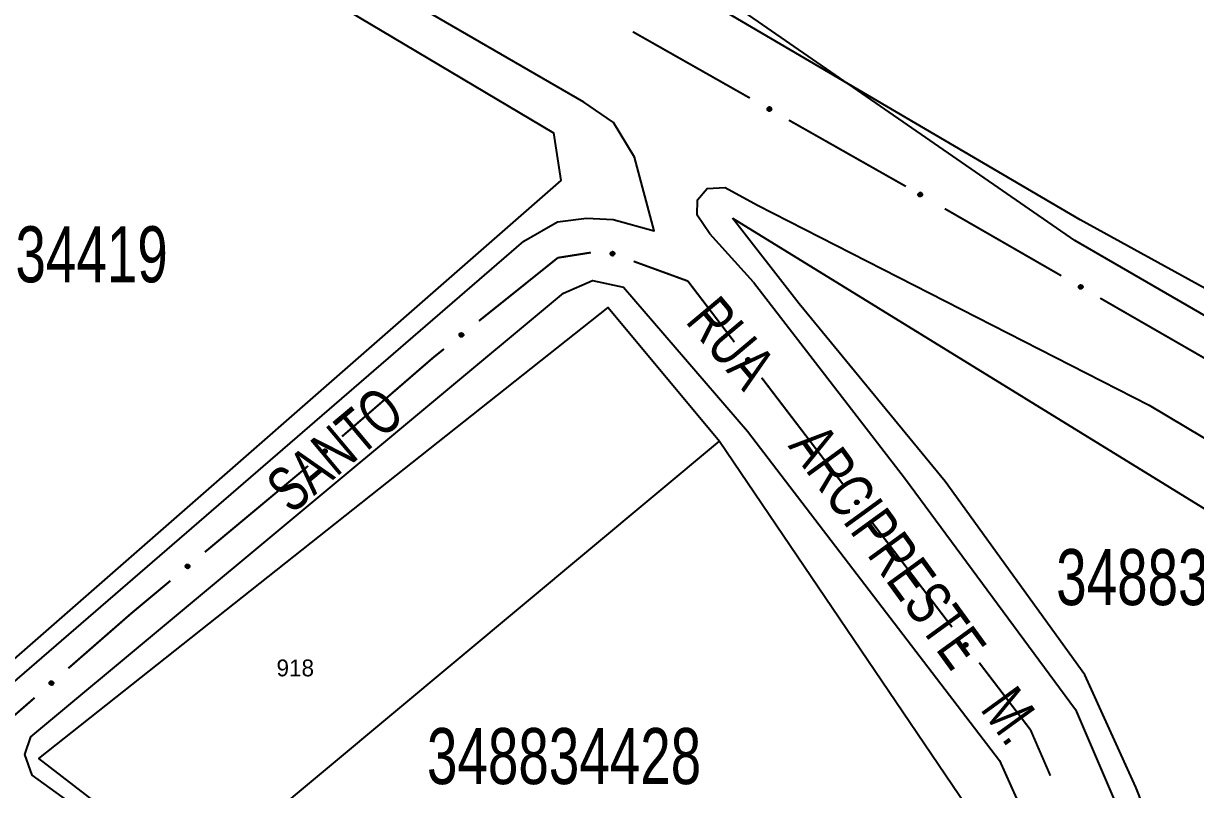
# Model space of a CAD drawing. Extents: x 199577 to 200882, y 4838726 to 4840156.
# Drawn here: x 200678.8 to 200783.3, y 4839248.8 to 4839317.1 of the extents above; entities that cross this region are included whole.
import ezdxf
from ezdxf.enums import TextEntityAlignment as Align

# ---------------------------------------------------------------- set-up
doc = ezdxf.new("R2010")
doc.units = 0
doc.header["$LTSCALE"] = 1.5
doc.header["$MEASUREMENT"] = 0
for name, color, linetype in [('CD_MALHA_LOTES', 7, 'CONTINUOUS'), ('CD_TXT_QUADRA', 2, 'CONTINUOUS'), ('RU-QUADRA', 210, 'CONTINUOUS'), ('SV-EIXO-RUA-PAV', 20, 'CONTINUOUS'), ('SV-RUA-PAVIM', 7, 'CONTINUOUS'), ('SV-TXT-RUA-PAV', 7, 'CONTINUOUS'), ('Th_NmrPorta', 1, 'CONTINUOUS')]:
    doc.layers.add(name, color=color, linetype=linetype)
doc.styles.add('ARIAL', font='ARIAL.SHX')

msp = doc.modelspace()

# ---------------------------------------------------------------- linework, layer by layer
at = {"layer": 'CD_MALHA_LOTES', "linetype": 'Continuous', "flags": 128}
for points in [[(200857.56, 4839290.96), (200857.15, 4839287.86), (200854.99, 4839286.29), (200842.57, 4839282.5), (200829.18, 4839279.03), (200812.94, 4839279.25), (200797.16, 4839283.54), (200772.58, 4839297.75), (200704.76, 4839344.66)], [(200676.1, 4839337.06), (200726.05, 4839307.37), (200726.7, 4839303.12), (200675.96, 4839258.74)], [(200796.95, 4839205.78), (200793.89, 4839212.48), (200781.89, 4839239.21), (200778.01, 4839248.97), (200773.46, 4839259), (200761, 4839276.26), (200747.98, 4839292.12), (200742.04, 4839299.76)], [(200742.04, 4839299.76), (200832.62, 4839243.99)], [(200680.12, 4839251.52), (200730.94, 4839291.77), (200740.86, 4839279.85)], [(200694.03, 4839240.81), (200740.86, 4839279.85)], [(200740.86, 4839279.85), (200762.29, 4839248.23)], [(200694.03, 4839240.81), (200680.12, 4839251.52)]]:
    msp.add_lwpolyline(points, dxfattribs=at)
at = {"layer": 'RU-QUADRA', "linetype": 'Continuous', "flags": 128}
for points in [[(200688.38, 4839353.46), (200688.08, 4839355.58), (200703.29, 4839371.46), (200716.52, 4839386.36), (200740.81, 4839410.75), (200748.2, 4839412.73), (200771.19, 4839435.97), (200772.59, 4839436.47), (200773.87, 4839435.59), (200813.17, 4839365.42), (200857.56, 4839290.96), (200857.15, 4839287.86), (200854.99, 4839286.29), (200842.57, 4839282.5), (200829.18, 4839279.03), (200812.94, 4839279.25), (200797.16, 4839283.54), (200772.58, 4839297.75), (200704.76, 4839344.66)], [(200631.8, 4839293.1), (200667.33, 4839327.56), (200676.1, 4839337.06), (200726.05, 4839307.37), (200726.7, 4839303.12), (200675.96, 4839258.74), (200672.69, 4839258.06), (200668.58, 4839261.37), (200632.11, 4839289.78)], [(200742.04, 4839299.76), (200832.62, 4839243.99), (200796.95, 4839205.78), (200793.89, 4839212.48), (200781.89, 4839239.21), (200778.01, 4839248.97), (200773.46, 4839259), (200761, 4839276.26), (200747.98, 4839292.12)], [(200730.94, 4839291.77), (200740.86, 4839279.85), (200762.29, 4839248.23), (200765.5, 4839243.49), (200774.3, 4839221.16), (200750.76, 4839201.13), (200728.31, 4839214.5), (200724.98, 4839217.03), (200694.03, 4839240.81), (200680.12, 4839251.52)]]:
    msp.add_lwpolyline(points, close=True, dxfattribs=at)
at = {"layer": 'SV-EIXO-RUA-PAV', "const_width": 0.18}
for points in [[(200743.574966, 4839310.473246), (200733.133834, 4839316.387869)], [(200757.496475, 4839302.587083), (200747.055343, 4839308.501705)], [(200771.36846, 4839294.61419), (200760.968244, 4839300.600466)], [(200719.400891, 4839290.582371), (200726.425622, 4839296.208485)], [(200726.425622, 4839296.208485), (200726.44, 4839296.22)], [(200726.44, 4839296.22), (200729.384977, 4839296.685751)], [(200733.199961, 4839295.904126), (200737.897645, 4839294.191886)], [(200737.897645, 4839294.191886), (200738.04, 4839294.14)], [(200738.04, 4839294.14), (200742.196126, 4839288.696807)], [(200785.235415, 4839286.632488), (200774.835199, 4839292.618764)], [(200715.34, 4839287.33), (200716.278788, 4839288.081876)], [(200707.174942, 4839280.265149), (200714.737116, 4839286.808352)], [(200714.737116, 4839286.808352), (200715.34, 4839287.33)], [(200744.623598, 4839285.517596), (200751.906014, 4839275.979965)], [(200703.54, 4839277.12), (200704.150072, 4839277.647867)], [(200694.939238, 4839269.956486), (200703.391502, 4839276.996317)], [(200703.391502, 4839276.996317), (200703.54, 4839277.12)], [(200754.333486, 4839272.800754), (200761.615903, 4839263.263123)], [(200688.4, 4839264.51), (200691.865688, 4839267.396547)], [(200682.757821, 4839259.584469), (200688.031123, 4839264.187976)], [(200688.031123, 4839264.187976), (200688.4, 4839264.51)], [(200764.043375, 4839260.083912), (200768.291451, 4839254.520294)], [(200673.52, 4839251.52), (200679.744505, 4839256.953893)], [(200768.291451, 4839254.520294), (200768.62, 4839254.09)], [(200768.62, 4839254.09), (200770.394389, 4839249.999671)]]:
    msp.add_lwpolyline(points, dxfattribs=at)
at = {"layer": 'SV-EIXO-RUA-PAV'}
for points in [[(200745.385913, 4839309.320877), (200745.338966, 4839309.307165), (200745.295813, 4839309.304981), (200745.259298, 4839309.313518), (200745.228997, 4839309.329476), (200745.199836, 4839309.349293), (200745.174844, 4839309.375759), (200745.153613, 4839309.411278), (200745.139528, 4839309.458276), (200745.140195, 4839309.502628), (200745.14665, 4839309.538876), (200745.16147, 4839309.57143), (200745.181196, 4839309.599435), (200745.209546, 4839309.624486), (200745.245751, 4839309.645651), (200745.293352, 4839309.65867), (200745.335672, 4839309.660522), (200745.370775, 4839309.651337), (200745.403408, 4839309.63623), (200745.432937, 4839309.615641), (200745.457319, 4839309.58952), (200745.478563, 4839309.553029), (200745.490791, 4839309.505877), (200745.493119, 4839309.463689), (200745.48443, 4839309.428466), (200745.468833, 4839309.396673), (200745.449313, 4839309.367184), (200745.423754, 4839309.340954), (200745.385913, 4839309.320877)], [(200758.850759, 4839301.693402), (200758.803812, 4839301.67969), (200758.760659, 4839301.677505), (200758.724143, 4839301.686042), (200758.693842, 4839301.702), (200758.664682, 4839301.721817), (200758.63969, 4839301.748284), (200758.618459, 4839301.783802), (200758.604373, 4839301.8308), (200758.605041, 4839301.875153), (200758.611495, 4839301.9114), (200758.626316, 4839301.943954), (200758.646042, 4839301.97196), (200758.674392, 4839301.997011), (200758.710597, 4839302.018175), (200758.758198, 4839302.031195), (200758.800518, 4839302.033046), (200758.835621, 4839302.023861), (200758.868254, 4839302.008754), (200758.897782, 4839301.988166), (200758.922165, 4839301.962045), (200758.943409, 4839301.925554), (200758.955636, 4839301.878401), (200758.957965, 4839301.836213), (200758.949275, 4839301.80099), (200758.933679, 4839301.769198), (200758.914158, 4839301.739708), (200758.8886, 4839301.713478), (200758.850759, 4839301.693402)], [(200731.223591, 4839296.74165), (200731.26763, 4839296.762926), (200731.309829, 4839296.772205), (200731.347254, 4839296.769815), (200731.379773, 4839296.75908), (200731.411806, 4839296.74435), (200731.440825, 4839296.722373), (200731.46763, 4839296.690848), (200731.489282, 4839296.646821), (200731.495947, 4839296.602967), (200731.495567, 4839296.566151), (200731.486325, 4839296.531597), (200731.471494, 4839296.500719), (200731.44767, 4839296.471331), (200731.415456, 4839296.444478), (200731.370659, 4839296.423777), (200731.329225, 4839296.414963), (200731.293088, 4839296.418226), (200731.258408, 4839296.427737), (200731.225885, 4839296.443167), (200731.197524, 4839296.464904), (200731.170547, 4839296.497386), (200731.150701, 4839296.541872), (200731.141438, 4839296.583097), (200731.144192, 4839296.619271), (200731.154325, 4839296.653202), (200731.168708, 4839296.68551), (200731.189585, 4839296.715601), (200731.223591, 4839296.74165)], [(200773.171441, 4839293.449396), (200773.124401, 4839293.436007), (200773.081234, 4839293.434119), (200773.044778, 4839293.442907), (200773.014587, 4839293.459073), (200772.985564, 4839293.47909), (200772.960755, 4839293.505728), (200772.939768, 4839293.541392), (200772.926006, 4839293.588485), (200772.926979, 4839293.632832), (200772.933682, 4839293.669035), (200772.948726, 4839293.701486), (200772.968644, 4839293.729355), (200772.997166, 4839293.75421), (200773.033515, 4839293.775126), (200773.081205, 4839293.787817), (200773.123537, 4839293.789378), (200773.158576, 4839293.779952), (200773.191104, 4839293.764621), (200773.22049, 4839293.74383), (200773.244693, 4839293.717542), (200773.265685, 4839293.680905), (200773.277588, 4839293.63367), (200773.279627, 4839293.591467), (200773.270695, 4839293.556305), (200773.254881, 4839293.52462), (200773.235158, 4839293.495265), (200773.209419, 4839293.469212), (200773.171441, 4839293.449396)], [(200717.658879, 4839289.328226), (200717.663564, 4839289.37691), (200717.677546, 4839289.417793), (200717.699022, 4839289.448535), (200717.725083, 4839289.470753), (200717.754305, 4839289.490479), (200717.788154, 4839289.503868), (200717.829015, 4839289.510406), (200717.877884, 4839289.506049), (200717.918824, 4839289.488974), (200717.950089, 4839289.469532), (200717.974821, 4839289.443691), (200717.993509, 4839289.414982), (200718.006254, 4839289.379361), (200718.012475, 4839289.337888), (200718.006905, 4839289.288854), (200717.992922, 4839289.248867), (200717.971369, 4839289.219678), (200717.945233, 4839289.194978), (200717.915159, 4839289.175197), (200717.881856, 4839289.162246), (200717.840087, 4839289.156057), (200717.791764, 4839289.162196), (200717.751723, 4839289.175686), (200717.722238, 4839289.196824), (200717.698501, 4839289.223103), (200717.678359, 4839289.252171), (200717.663483, 4839289.285637), (200717.658879, 4839289.328226)], [(200743.410159, 4839287.288204), (200743.458721, 4839287.282392), (200743.499269, 4839287.267466), (200743.529505, 4839287.245284), (200743.551113, 4839287.218715), (200743.570157, 4839287.189044), (200743.582758, 4839287.154893), (200743.588347, 4839287.113892), (200743.582859, 4839287.065137), (200743.564839, 4839287.024604), (200743.544678, 4839286.993797), (200743.518271, 4839286.969671), (200743.489137, 4839286.951653), (200743.45323, 4839286.939738), (200743.411624, 4839286.934479), (200743.362732, 4839286.941184), (200743.32308, 4839286.956089), (200743.294398, 4839286.978313), (200743.270311, 4839287.005015), (200743.251231, 4839287.035539), (200743.239056, 4839287.069134), (200743.233837, 4839287.111034), (200743.241094, 4839287.159203), (200743.255508, 4839287.19892), (200743.277324, 4839287.227907), (200743.304145, 4839287.251029), (200743.333673, 4839287.270492), (200743.367475, 4839287.284588), (200743.410159, 4839287.288204)], [(200705.481825, 4839278.94574), (200705.484658, 4839278.994566), (200705.497076, 4839279.035951), (200705.517369, 4839279.067486), (200705.542567, 4839279.090678), (200705.571018, 4839279.1115), (200705.604335, 4839279.126165), (200705.644918, 4839279.13425), (200705.693917, 4839279.131753), (200705.735476, 4839279.116245), (200705.767457, 4839279.098004), (200705.793153, 4839279.073121), (200705.812918, 4839279.045143), (200705.827006, 4839279.010032), (200705.834798, 4839278.968825), (200705.831095, 4839278.919615), (200705.818641, 4839278.879126), (200705.798213, 4839278.849139), (200705.773034, 4839278.823465), (200705.743732, 4839278.802555), (200705.710945, 4839278.788348), (200705.669442, 4839278.780577), (200705.62092, 4839278.784877), (200705.580395, 4839278.796836), (200705.550129, 4839278.816839), (200705.525411, 4839278.842197), (200705.504179, 4839278.870479), (200705.488043, 4839278.903356), (200705.481825, 4839278.94574)], [(200753.120048, 4839274.571362), (200753.168609, 4839274.56555), (200753.209157, 4839274.550624), (200753.239394, 4839274.528442), (200753.261001, 4839274.501873), (200753.280045, 4839274.472202), (200753.292646, 4839274.438051), (200753.298235, 4839274.39705), (200753.292747, 4839274.348295), (200753.274728, 4839274.307762), (200753.254566, 4839274.276955), (200753.228159, 4839274.252829), (200753.199025, 4839274.234811), (200753.163118, 4839274.222896), (200753.121512, 4839274.217637), (200753.072621, 4839274.224342), (200753.032969, 4839274.239247), (200753.004286, 4839274.261471), (200752.980199, 4839274.288173), (200752.96112, 4839274.318697), (200752.948944, 4839274.352292), (200752.943725, 4839274.394192), (200752.950982, 4839274.442361), (200752.965397, 4839274.482078), (200752.987212, 4839274.511065), (200753.014034, 4839274.534187), (200753.043561, 4839274.55365), (200753.077363, 4839274.567746), (200753.120048, 4839274.571362)], [(200693.221611, 4839268.669147), (200693.225361, 4839268.717912), (200693.238555, 4839268.759056), (200693.259437, 4839268.790204), (200693.285067, 4839268.812918), (200693.313905, 4839268.833201), (200693.347492, 4839268.847237), (200693.388219, 4839268.854558), (200693.437163, 4839268.851139), (200693.478423, 4839268.834853), (200693.510056, 4839268.816014), (200693.535279, 4839268.790652), (200693.554514, 4839268.762308), (200693.56794, 4839268.726938), (200693.574956, 4839268.685592), (200693.570327, 4839268.63646), (200693.557115, 4839268.596212), (200693.536126, 4839268.566614), (200693.510468, 4839268.541418), (200693.480779, 4839268.521063), (200693.44773, 4839268.507475), (200693.406088, 4839268.500486), (200693.357656, 4839268.505697), (200693.317364, 4839268.518417), (200693.287479, 4839268.538985), (200693.263242, 4839268.564803), (200693.242545, 4839268.59348), (200693.227031, 4839268.626654), (200693.221611, 4839268.669147)], [(200762.829936, 4839261.85452), (200762.878498, 4839261.848708), (200762.919046, 4839261.833782), (200762.949282, 4839261.8116), (200762.97089, 4839261.785031), (200762.989934, 4839261.75536), (200763.002534, 4839261.721209), (200763.008124, 4839261.680208), (200763.002635, 4839261.631453), (200762.984616, 4839261.59092), (200762.964454, 4839261.560113), (200762.938047, 4839261.535987), (200762.908913, 4839261.517969), (200762.873007, 4839261.506054), (200762.8314, 4839261.500795), (200762.782509, 4839261.5075), (200762.742857, 4839261.522405), (200762.714175, 4839261.544629), (200762.690088, 4839261.571331), (200762.671008, 4839261.601855), (200762.658832, 4839261.63545), (200762.653613, 4839261.67735), (200762.660871, 4839261.725519), (200762.675285, 4839261.765236), (200762.6971, 4839261.794223), (200762.723922, 4839261.817345), (200762.753449, 4839261.836808), (200762.787251, 4839261.850904), (200762.829936, 4839261.85452)], [(200681.07053, 4839258.257617), (200681.073148, 4839258.306455), (200681.085384, 4839258.347894), (200681.105538, 4839258.379519), (200681.130634, 4839258.402821), (200681.158993, 4839258.423769), (200681.192245, 4839258.43858), (200681.232792, 4839258.446844), (200681.281802, 4839258.444562), (200681.323428, 4839258.429237), (200681.35549, 4839258.411138), (200681.381294, 4839258.386368), (200681.401182, 4839258.358477), (200681.415425, 4839258.323429), (200681.423399, 4839258.282256), (200681.419912, 4839258.233031), (200681.407637, 4839258.192487), (200681.38734, 4839258.16241), (200681.362275, 4839258.136626), (200681.333066, 4839258.115587), (200681.300341, 4839258.101236), (200681.258873, 4839258.093282), (200681.210332, 4839258.097368), (200681.169756, 4839258.109149), (200681.139401, 4839258.129018), (200681.114572, 4839258.154267), (200681.093216, 4839258.182456), (200681.076935, 4839258.215261), (200681.07053, 4839258.257617)]]:
    msp.add_lwpolyline(points, close=True, dxfattribs=at)
for points in [[(200745.423754, 4839309.340954), (200745.139528, 4839309.458276)], [(200745.449313, 4839309.367184), (200745.140195, 4839309.502628)], [(200745.432488, 4839309.356523), (200745.143633, 4839309.477809)], [(200745.468833, 4839309.396673), (200745.14665, 4839309.538876)], [(200745.455238, 4839309.382842), (200745.146872, 4839309.516749)], [(200745.404988, 4839309.332895), (200745.150564, 4839309.434677)], [(200745.385913, 4839309.320877), (200745.153613, 4839309.411278)], [(200745.474584, 4839309.414226), (200745.156878, 4839309.55656)], [(200745.48443, 4839309.428466), (200745.16147, 4839309.57143)], [(200745.360037, 4839309.314447), (200745.170871, 4839309.39024)], [(200745.486134, 4839309.448457), (200745.174206, 4839309.584381)], [(200745.338966, 4839309.307165), (200745.174844, 4839309.375759)], [(200745.493119, 4839309.463689), (200745.181196, 4839309.599435)], [(200745.314372, 4839309.305814), (200745.195529, 4839309.359021)], [(200745.295813, 4839309.304981), (200745.199836, 4839309.349293)], [(200745.49056, 4839309.486724), (200745.200004, 4839309.610542)], [(200745.490791, 4839309.505877), (200745.209546, 4839309.624486)], [(200745.480582, 4839309.530015), (200745.23055, 4839309.634013)], [(200745.478563, 4839309.553029), (200745.245751, 4839309.645651)], [(200745.461977, 4839309.571919), (200745.27653, 4839309.648741)], [(200745.457319, 4839309.58952), (200745.293352, 4839309.65867)], [(200745.441038, 4839309.604167), (200745.320336, 4839309.656859)], [(200745.432937, 4839309.615641), (200745.335672, 4839309.660522)], [(200758.8886, 4839301.713478), (200758.604373, 4839301.8308)], [(200758.914158, 4839301.739708), (200758.605041, 4839301.875153)], [(200758.897333, 4839301.729048), (200758.608478, 4839301.850334)], [(200758.933679, 4839301.769198), (200758.611495, 4839301.9114)], [(200758.920083, 4839301.755366), (200758.611717, 4839301.889273)], [(200758.869834, 4839301.705419), (200758.61541, 4839301.807201)], [(200758.850759, 4839301.693402), (200758.618459, 4839301.783802)], [(200758.93943, 4839301.78675), (200758.621723, 4839301.929084)], [(200758.949275, 4839301.80099), (200758.626316, 4839301.943954)], [(200758.824883, 4839301.686972), (200758.635717, 4839301.762764)], [(200758.95098, 4839301.820982), (200758.639052, 4839301.956906)], [(200758.803812, 4839301.67969), (200758.63969, 4839301.748284)], [(200758.957965, 4839301.836213), (200758.646042, 4839301.97196)], [(200758.779218, 4839301.678338), (200758.660375, 4839301.731546)], [(200758.760659, 4839301.677505), (200758.664682, 4839301.721817)], [(200758.955406, 4839301.859248), (200758.664849, 4839301.983067)], [(200758.955636, 4839301.878401), (200758.674392, 4839301.997011)], [(200758.945428, 4839301.902539), (200758.695395, 4839302.006538)], [(200758.943409, 4839301.925554), (200758.710597, 4839302.018175)], [(200758.926823, 4839301.944443), (200758.741376, 4839302.021265)], [(200758.922165, 4839301.962045), (200758.758198, 4839302.031195)], [(200758.905884, 4839301.976691), (200758.785181, 4839302.029384)], [(200758.897782, 4839301.988166), (200758.800518, 4839302.033046)], [(200731.141438, 4839296.583097), (200731.471494, 4839296.500719)], [(200731.144192, 4839296.619271), (200731.486325, 4839296.531597)], [(200731.145812, 4839296.599273), (200731.475902, 4839296.51672)], [(200731.147765, 4839296.5608), (200731.454779, 4839296.486659)], [(200731.150701, 4839296.541872), (200731.44767, 4839296.471331)], [(200731.151552, 4839296.634941), (200731.488399, 4839296.547021)], [(200731.154325, 4839296.653202), (200731.495567, 4839296.566151)], [(200731.164755, 4839296.519751), (200731.428528, 4839296.458466)], [(200731.16545, 4839296.669089), (200731.491694, 4839296.587938)], [(200731.168708, 4839296.68551), (200731.495947, 4839296.602967)], [(200731.170547, 4839296.497386), (200731.415456, 4839296.444478)], [(200731.183542, 4839296.698803), (200731.488459, 4839296.626878)], [(200731.189585, 4839296.715601), (200731.489282, 4839296.646821)], [(200731.190024, 4839296.481495), (200731.38561, 4839296.436348)], [(200731.197524, 4839296.464904), (200731.370659, 4839296.423777)], [(200731.206762, 4839296.726648), (200731.4745, 4839296.668274)], [(200731.216, 4839296.453146), (200731.343747, 4839296.421108)], [(200731.223591, 4839296.74165), (200731.46763, 4839296.690848)], [(200731.225885, 4839296.443167), (200731.329225, 4839296.414963)], [(200731.24805, 4839296.752264), (200731.447135, 4839296.708747)], [(200731.26763, 4839296.762926), (200731.440825, 4839296.722373)], [(200731.291663, 4839296.768319), (200731.41766, 4839296.735466)], [(200731.309829, 4839296.772205), (200731.411806, 4839296.74435)], [(200773.209419, 4839293.469212), (200772.926006, 4839293.588485)], [(200773.235158, 4839293.495265), (200772.926979, 4839293.632832)], [(200773.218259, 4839293.484721), (200772.930245, 4839293.60799)], [(200773.254881, 4839293.52462), (200772.933682, 4839293.669035)], [(200773.24119, 4839293.510883), (200772.933752, 4839293.646906)], [(200773.190598, 4839293.461282), (200772.93688, 4839293.564811)], [(200773.171441, 4839293.449396), (200772.939768, 4839293.541392)], [(200773.260751, 4839293.542132), (200772.944032, 4839293.686648)], [(200773.270695, 4839293.556305), (200772.948726, 4839293.701486)], [(200773.145521, 4839293.443144), (200772.956881, 4839293.520236)], [(200773.124401, 4839293.436007), (200772.960755, 4839293.505728)], [(200773.272537, 4839293.576284), (200772.961551, 4839293.71435)], [(200773.279627, 4839293.591467), (200772.968644, 4839293.729355)], [(200773.099798, 4839293.434825), (200772.981324, 4839293.488848)], [(200773.081234, 4839293.434119), (200772.985564, 4839293.47909)], [(200773.277226, 4839293.614519), (200772.987527, 4839293.740333)], [(200773.277588, 4839293.63367), (200772.997166, 4839293.75421)], [(200773.267546, 4839293.657877), (200773.018234, 4839293.763593)], [(200773.265685, 4839293.680905), (200773.033515, 4839293.775126)], [(200773.249229, 4839293.699909), (200773.064315, 4839293.778004)], [(200773.244693, 4839293.717542), (200773.081205, 4839293.787817)], [(200773.228513, 4839293.7323), (200773.108175, 4839293.785821)], [(200773.22049, 4839293.74383), (200773.123537, 4839293.789378)], [(200717.658879, 4839289.328226), (200717.829015, 4839289.510406)], [(200717.662509, 4839289.354641), (200717.803076, 4839289.502185)], [(200717.662962, 4839289.306054), (200717.851875, 4839289.504556)], [(200717.663483, 4839289.285637), (200717.877884, 4839289.506049)], [(200717.663564, 4839289.37691), (200717.788154, 4839289.503868)], [(200717.671434, 4839289.40025), (200717.764936, 4839289.49087)], [(200717.674701, 4839289.271751), (200717.894501, 4839289.49499)], [(200717.677546, 4839289.417793), (200717.754305, 4839289.490479)], [(200717.678359, 4839289.252171), (200717.918824, 4839289.488974)], [(200717.690701, 4839289.24086), (200717.929459, 4839289.477535)], [(200717.698501, 4839289.223103), (200717.950089, 4839289.469532)], [(200717.712667, 4839289.21125), (200717.962716, 4839289.453472)], [(200717.722238, 4839289.196824), (200717.974821, 4839289.443691)], [(200717.74017, 4839289.187824), (200717.982123, 4839289.427058)], [(200717.751723, 4839289.175686), (200717.993509, 4839289.414982)], [(200717.774063, 4839289.169516), (200717.996846, 4839289.393396)], [(200717.791764, 4839289.162196), (200718.006254, 4839289.379361)], [(200717.817966, 4839289.162721), (200718.007308, 4839289.356322)], [(200717.840087, 4839289.156057), (200718.012475, 4839289.337888)], [(200717.863782, 4839289.164451), (200718.003925, 4839289.308159)], [(200717.881856, 4839289.162246), (200718.006905, 4839289.288854)], [(200717.901497, 4839289.17193), (200717.995212, 4839289.264468)], [(200717.915159, 4839289.175197), (200717.992922, 4839289.248867)], [(200743.233837, 4839287.111034), (200743.411624, 4839286.934479)], [(200743.239056, 4839287.069134), (200743.362732, 4839286.941184)], [(200743.241011, 4839287.132995), (200743.430173, 4839286.939217)], [(200743.241094, 4839287.159203), (200743.45323, 4839286.939738)], [(200743.241679, 4839287.087151), (200743.382101, 4839286.943716)], [(200743.248282, 4839287.049273), (200743.338624, 4839286.953439)], [(200743.248822, 4839287.176729), (200743.467479, 4839286.948818)], [(200743.251231, 4839287.035539), (200743.32308, 4839286.956089)], [(200743.255508, 4839287.19892), (200743.489137, 4839286.951653)], [(200743.267911, 4839287.210189), (200743.501474, 4839286.962756)], [(200743.277324, 4839287.227907), (200743.518271, 4839286.969671)], [(200743.291968, 4839287.237141), (200743.52833, 4839286.981546)], [(200743.304145, 4839287.251029), (200743.544678, 4839286.993797)], [(200743.322078, 4839287.258415), (200743.553157, 4839287.014237)], [(200743.333673, 4839287.270492), (200743.564839, 4839287.024604)], [(200743.353332, 4839287.273695), (200743.571418, 4839287.048781)], [(200743.367475, 4839287.284588), (200743.582859, 4839287.065137)], [(200743.387898, 4839287.284636), (200743.581969, 4839287.091174)], [(200743.410159, 4839287.288204), (200743.588347, 4839287.113892)], [(200743.436483, 4839287.283963), (200743.58073, 4839287.140015)], [(200743.458721, 4839287.282392), (200743.582758, 4839287.154893)], [(200743.481872, 4839287.273983), (200743.570301, 4839287.178406)], [(200743.499269, 4839287.267466), (200743.570157, 4839287.189044)], [(200705.481825, 4839278.94574), (200705.644918, 4839279.13425)], [(200705.484449, 4839278.972273), (200705.61931, 4839279.12505)], [(200705.484658, 4839278.994566), (200705.604335, 4839279.126165)], [(200705.486747, 4839278.923738), (200705.667983, 4839279.129273)], [(200705.488043, 4839278.903356), (200705.693917, 4839279.131753)], [(200705.491635, 4839279.018188), (200705.581628, 4839279.112294)], [(200705.497076, 4839279.035951), (200705.571018, 4839279.1115)], [(200705.499781, 4839278.889906), (200705.710942, 4839279.121333)], [(200705.504179, 4839278.870479), (200705.735476, 4839279.116245)], [(200705.516942, 4839278.859645), (200705.746538, 4839279.105218)], [(200705.525411, 4839278.842197), (200705.767457, 4839279.098004)], [(200705.540017, 4839278.830891), (200705.780685, 4839279.082436)], [(200705.550129, 4839278.816839), (200705.793153, 4839279.073121)], [(200705.56839, 4839278.808527), (200705.801081, 4839279.056778)], [(200705.580395, 4839278.796836), (200705.812918, 4839279.045143)], [(200705.602954, 4839278.791519), (200705.817072, 4839279.0237)], [(200705.62092, 4839278.784877), (200705.827006, 4839279.010032)], [(200705.647084, 4839278.786396), (200705.828935, 4839278.98705)], [(200705.669442, 4839278.780577), (200705.834798, 4839278.968825)], [(200705.692801, 4839278.789865), (200705.827384, 4839278.938793)], [(200705.710945, 4839278.788348), (200705.831095, 4839278.919615)], [(200705.730205, 4839278.798772), (200705.820336, 4839278.894803)], [(200705.743732, 4839278.802555), (200705.818641, 4839278.879126)], [(200752.943725, 4839274.394192), (200753.121512, 4839274.217637)], [(200752.948944, 4839274.352292), (200753.072621, 4839274.224342)], [(200752.9509, 4839274.416153), (200753.140061, 4839274.222376)], [(200752.950982, 4839274.442361), (200753.163118, 4839274.222896)], [(200752.951567, 4839274.370309), (200753.091989, 4839274.226874)], [(200752.958171, 4839274.332431), (200753.048512, 4839274.236597)], [(200752.95871, 4839274.459887), (200753.177368, 4839274.231976)], [(200752.96112, 4839274.318697), (200753.032969, 4839274.239247)], [(200752.965397, 4839274.482078), (200753.199025, 4839274.234811)], [(200752.977799, 4839274.493347), (200753.211362, 4839274.245914)], [(200752.987212, 4839274.511065), (200753.228159, 4839274.252829)], [(200753.001856, 4839274.5203), (200753.238219, 4839274.264704)], [(200753.014034, 4839274.534187), (200753.254566, 4839274.276955)], [(200753.031967, 4839274.541573), (200753.263045, 4839274.297395)], [(200753.043561, 4839274.55365), (200753.274728, 4839274.307762)], [(200753.06322, 4839274.556853), (200753.281306, 4839274.331939)], [(200753.077363, 4839274.567746), (200753.292747, 4839274.348295)], [(200753.097786, 4839274.567794), (200753.291857, 4839274.374332)], [(200753.120048, 4839274.571362), (200753.298235, 4839274.39705)], [(200753.146371, 4839274.567121), (200753.290618, 4839274.423173)], [(200753.168609, 4839274.56555), (200753.292646, 4839274.438051)], [(200753.191761, 4839274.557141), (200753.280189, 4839274.461564)], [(200753.209157, 4839274.550624), (200753.280045, 4839274.472202)], [(200693.221611, 4839268.669147), (200693.388219, 4839268.854558)], [(200693.224733, 4839268.695627), (200693.362443, 4839268.845841)], [(200693.225361, 4839268.717912), (200693.347492, 4839268.847237)], [(200693.226118, 4839268.647057), (200693.411187, 4839268.849148)], [(200693.227031, 4839268.626654), (200693.437163, 4839268.851139)], [(200693.232781, 4839268.741398), (200693.324528, 4839268.833796)], [(200693.238513, 4839268.612986), (200693.453989, 4839268.840401)], [(200693.238555, 4839268.759056), (200693.313905, 4839268.833201)], [(200693.242545, 4839268.59348), (200693.478423, 4839268.834853)], [(200693.255103, 4839268.582407), (200693.489276, 4839268.82362)], [(200693.263242, 4839268.564803), (200693.510056, 4839268.816014)], [(200693.277633, 4839268.553225), (200693.522988, 4839268.8002)], [(200693.287479, 4839268.538985), (200693.535279, 4839268.790652)], [(200693.30558, 4839268.530331), (200693.542898, 4839268.774163)], [(200693.317364, 4839268.518417), (200693.554514, 4839268.762308)], [(200693.339818, 4839268.512676), (200693.558264, 4839268.74079)], [(200693.357656, 4839268.505697), (200693.56794, 4839268.726938)], [(200693.383844, 4839268.506725), (200693.569436, 4839268.703923)], [(200693.406088, 4839268.500486), (200693.574956, 4839268.685592)], [(200693.429618, 4839268.509334), (200693.566978, 4839268.655704)], [(200693.44773, 4839268.507475), (200693.570327, 4839268.63646)], [(200693.467183, 4839268.517535), (200693.559104, 4839268.611854)], [(200693.480779, 4839268.521063), (200693.557115, 4839268.596212)], [(200762.653613, 4839261.67735), (200762.8314, 4839261.500795)], [(200762.658832, 4839261.63545), (200762.782509, 4839261.5075)], [(200762.660788, 4839261.699311), (200762.849949, 4839261.505534)], [(200762.660871, 4839261.725519), (200762.873007, 4839261.506054)], [(200762.661456, 4839261.653467), (200762.801878, 4839261.510032)], [(200762.668059, 4839261.615589), (200762.7584, 4839261.519755)], [(200762.668599, 4839261.743045), (200762.887256, 4839261.515134)], [(200762.671008, 4839261.601855), (200762.742857, 4839261.522405)], [(200762.675285, 4839261.765236), (200762.908913, 4839261.517969)], [(200762.687687, 4839261.776505), (200762.92125, 4839261.529072)], [(200762.6971, 4839261.794223), (200762.938047, 4839261.535987)], [(200762.711745, 4839261.803458), (200762.948107, 4839261.547862)], [(200762.723922, 4839261.817345), (200762.964454, 4839261.560113)], [(200762.741855, 4839261.824731), (200762.972934, 4839261.580553)], [(200762.753449, 4839261.836808), (200762.984616, 4839261.59092)], [(200762.773109, 4839261.840011), (200762.991194, 4839261.615097)], [(200762.787251, 4839261.850904), (200763.002635, 4839261.631453)], [(200762.807674, 4839261.850952), (200763.001746, 4839261.65749)], [(200762.829936, 4839261.85452), (200763.008124, 4839261.680208)], [(200762.856259, 4839261.850279), (200763.000506, 4839261.706331)], [(200762.878498, 4839261.848708), (200763.002534, 4839261.721209)], [(200762.901649, 4839261.840299), (200762.990078, 4839261.744722)], [(200762.919046, 4839261.833782), (200762.989934, 4839261.75536)], [(200681.07053, 4839258.257617), (200681.232792, 4839258.446844)], [(200681.073037, 4839258.284161), (200681.207224, 4839258.437531)], [(200681.073148, 4839258.306455), (200681.192245, 4839258.43858)], [(200681.075549, 4839258.235637), (200681.255879, 4839258.441968)], [(200681.076935, 4839258.215261), (200681.281802, 4839258.444562)], [(200681.088732, 4839258.201862), (200681.298872, 4839258.434217)], [(200681.093216, 4839258.182456), (200681.323428, 4839258.429237)], [(200681.080021, 4839258.330108), (200681.169599, 4839258.424609)], [(200681.085384, 4839258.347894), (200681.158993, 4839258.423769)], [(200681.106026, 4839258.171677), (200681.334539, 4839258.418259)], [(200681.114572, 4839258.154267), (200681.35549, 4839258.411138)], [(200681.129227, 4839258.143026), (200681.368786, 4839258.395628)], [(200681.139401, 4839258.129018), (200681.381294, 4839258.386368)], [(200681.157699, 4839258.120786), (200681.389295, 4839258.37006)], [(200681.169756, 4839258.109149), (200681.401182, 4839258.358477)], [(200681.192338, 4839258.103931), (200681.405431, 4839258.337052)], [(200681.210332, 4839258.097368), (200681.415425, 4839258.323429)], [(200681.236489, 4839258.099003), (200681.417455, 4839258.300455)], [(200681.258873, 4839258.093282), (200681.423399, 4839258.282256)], [(200681.282191, 4839258.102673), (200681.416116, 4839258.252192)], [(200681.300341, 4839258.101236), (200681.419912, 4839258.233031)], [(200681.319555, 4839258.111744), (200681.409263, 4839258.208171)], [(200681.333066, 4839258.115587), (200681.407637, 4839258.192487)]]:
    msp.add_lwpolyline(points, dxfattribs=at)
at = {"layer": 'SV-RUA-PAVIM', "linetype": 'Continuous'}
for points in [[(200767.91, 4839328.05, 9.56), (200813.4, 4839371.69, 8.51), (200815.41, 4839371.89, 8.51), (200817.32, 4839371.37, 8.51), (200845.77, 4839318.13, 8.51), (200867.86, 4839276.98, 8.51), (200868.03, 4839273.16, 8.51), (200866.12, 4839269.85, 8.51), (200861.6, 4839267.94, 8.51), (200849.94, 4839267.59, 8.51), (200841.59, 4839266.54, 8.51), (200836.37, 4839266.02, 8.51), (200832.2, 4839267.07, 8.51), (200829.41, 4839268.63, 8.51), (200773.04, 4839299.6, 8.51), (200703.54, 4839340.4, 8.51)], [(200743.91, 4839294.05, 10.55), (200739.99, 4839298.37, 10.55), (200738.87, 4839300.02, 10.55), (200738.9, 4839301.38, 10.55), (200739.76, 4839302.41, 10.55), (200741.36, 4839302.49, 10.55), (200744.26, 4839300.9, 10.55), (200779.22, 4839283.07, 10.55), (200821.5, 4839257.85, 10.55), (200834.28, 4839250.19, 10.55), (200836.02, 4839246.54, 10.55), (200834.28, 4839243.41, 10.55), (200819.32, 4839222.44, 10.55), (200816.36, 4839226.27, 10.55)], [(200743.91, 4839294.05, 10.58), (200757.37, 4839276.57, 10.58), (200772.63, 4839255.92, 10.58), (200780.65, 4839237.22, 10.58), (200788.25, 4839219.22, 10.77), (200795.4, 4839204.1, 10.76), (200796.5, 4839202.75, 10.76), (200798.01, 4839202.49, 10.76), (200799.81, 4839203.05, 10.76), (200802.97, 4839204.52, 10.76), (200805.75, 4839206.44, 10.76), (200816.89, 4839220.18, 10.76), (200814.1, 4839222.62, 10.76)]]:
    msp.add_polyline3d(points, dxfattribs=at)
for points in [[(200676.42, 4839257.1, 10.49), (200723.41, 4839297.69, 10.65), (200726.41, 4839299.43, 10.65), (200729.01, 4839299.75, 10.84), (200731.39, 4839299.64, 11.02), (200735.03, 4839298.62, 10.85), (200733.27, 4839305.2, 10.81), (200731.4, 4839308.3, 10.82), (200728.77, 4839310.1, 10.82), (200706.53, 4839322.99, 10.84), (200677.1, 4839340.42, 10.19), (200674.79, 4839340.94, 10.19), (200673.12, 4839340.39, 10.19), (200670.47, 4839337.93, 10.19), (200659.43, 4839325.81, 10.19), (200628.42, 4839294.22, 6.69), (200628.21, 4839292.75, 6.69), (200628.45, 4839291.39, 6.69), (200629.37, 4839290.03, 6.69), (200659.96, 4839265.9, 7.56), (200671.49, 4839256.77, 7.56), (200673.15, 4839256.33, 7.56), (200674.84, 4839256.33, 7.56)], [(200749.54, 4839198.76, 10.26), (200747.75, 4839198.46, 10.07), (200744.89, 4839199.22, 9.87), (200721.75, 4839217.14, 9.36), (200685.1, 4839246.03, 7.83), (200679.54, 4839250.04, 7.83), (200678.86, 4839251.88, 7.83), (200679.4, 4839253.46, 7.83), (200726.94, 4839293.05, 9.95), (200729.54, 4839294.18, 9.95), (200732.29, 4839293.61, 9.95), (200743.35, 4839280.76, 9.95), (200765.85, 4839251.37, 9.95), (200767.36, 4839247.96, 10.03), (200776.25, 4839227.49, 10.11), (200776.24, 4839227.49, 10.11), (200778.12, 4839221.96, 10.11), (200778.15, 4839221.86, 10.11), (200777.96, 4839220.67, 10.11), (200777.14, 4839220.09, 10.11), (200751.48, 4839199.7, 10.11)]]:
    msp.add_polyline3d(points, close=True, dxfattribs=at)

# ---------------------------------------------------------------- texts
at = {"layer": 'CD_TXT_QUADRA', "style": 'ARIAL', "width": 0.7}
for s, p in [('348834419', (200667.16, 4839294.03)), ('348834438', (200770.91, 4839265.22)), ('348834428', (200714.76, 4839249.25, 18.08))]:
    msp.add_text(s, height=5, dxfattribs=at).set_placement(p)
at = {"layer": 'SV-TXT-RUA-PAV', "style": 'ARIAL', "width": 0.7}
for s, rotation, p in [('RUA', 310, (200737.74, 4839290.51)), ('SANTO', 40, (200702.67, 4839273.27)), ('ARCIPRESTE', 306, (200746.93, 4839279.41)), ('M.', 306, (200764.06, 4839255.94))]:
    msp.add_text(s, height=4, rotation=rotation, dxfattribs=at).set_placement(p)
at = {"layer": 'Th_NmrPorta', "color": 1}
msp.add_text('918', height=1.5, dxfattribs=at).set_placement((200701.33415, 4839259.616965), align=Align.MIDDLE_LEFT)

doc.saveas('drawing.dxf')
